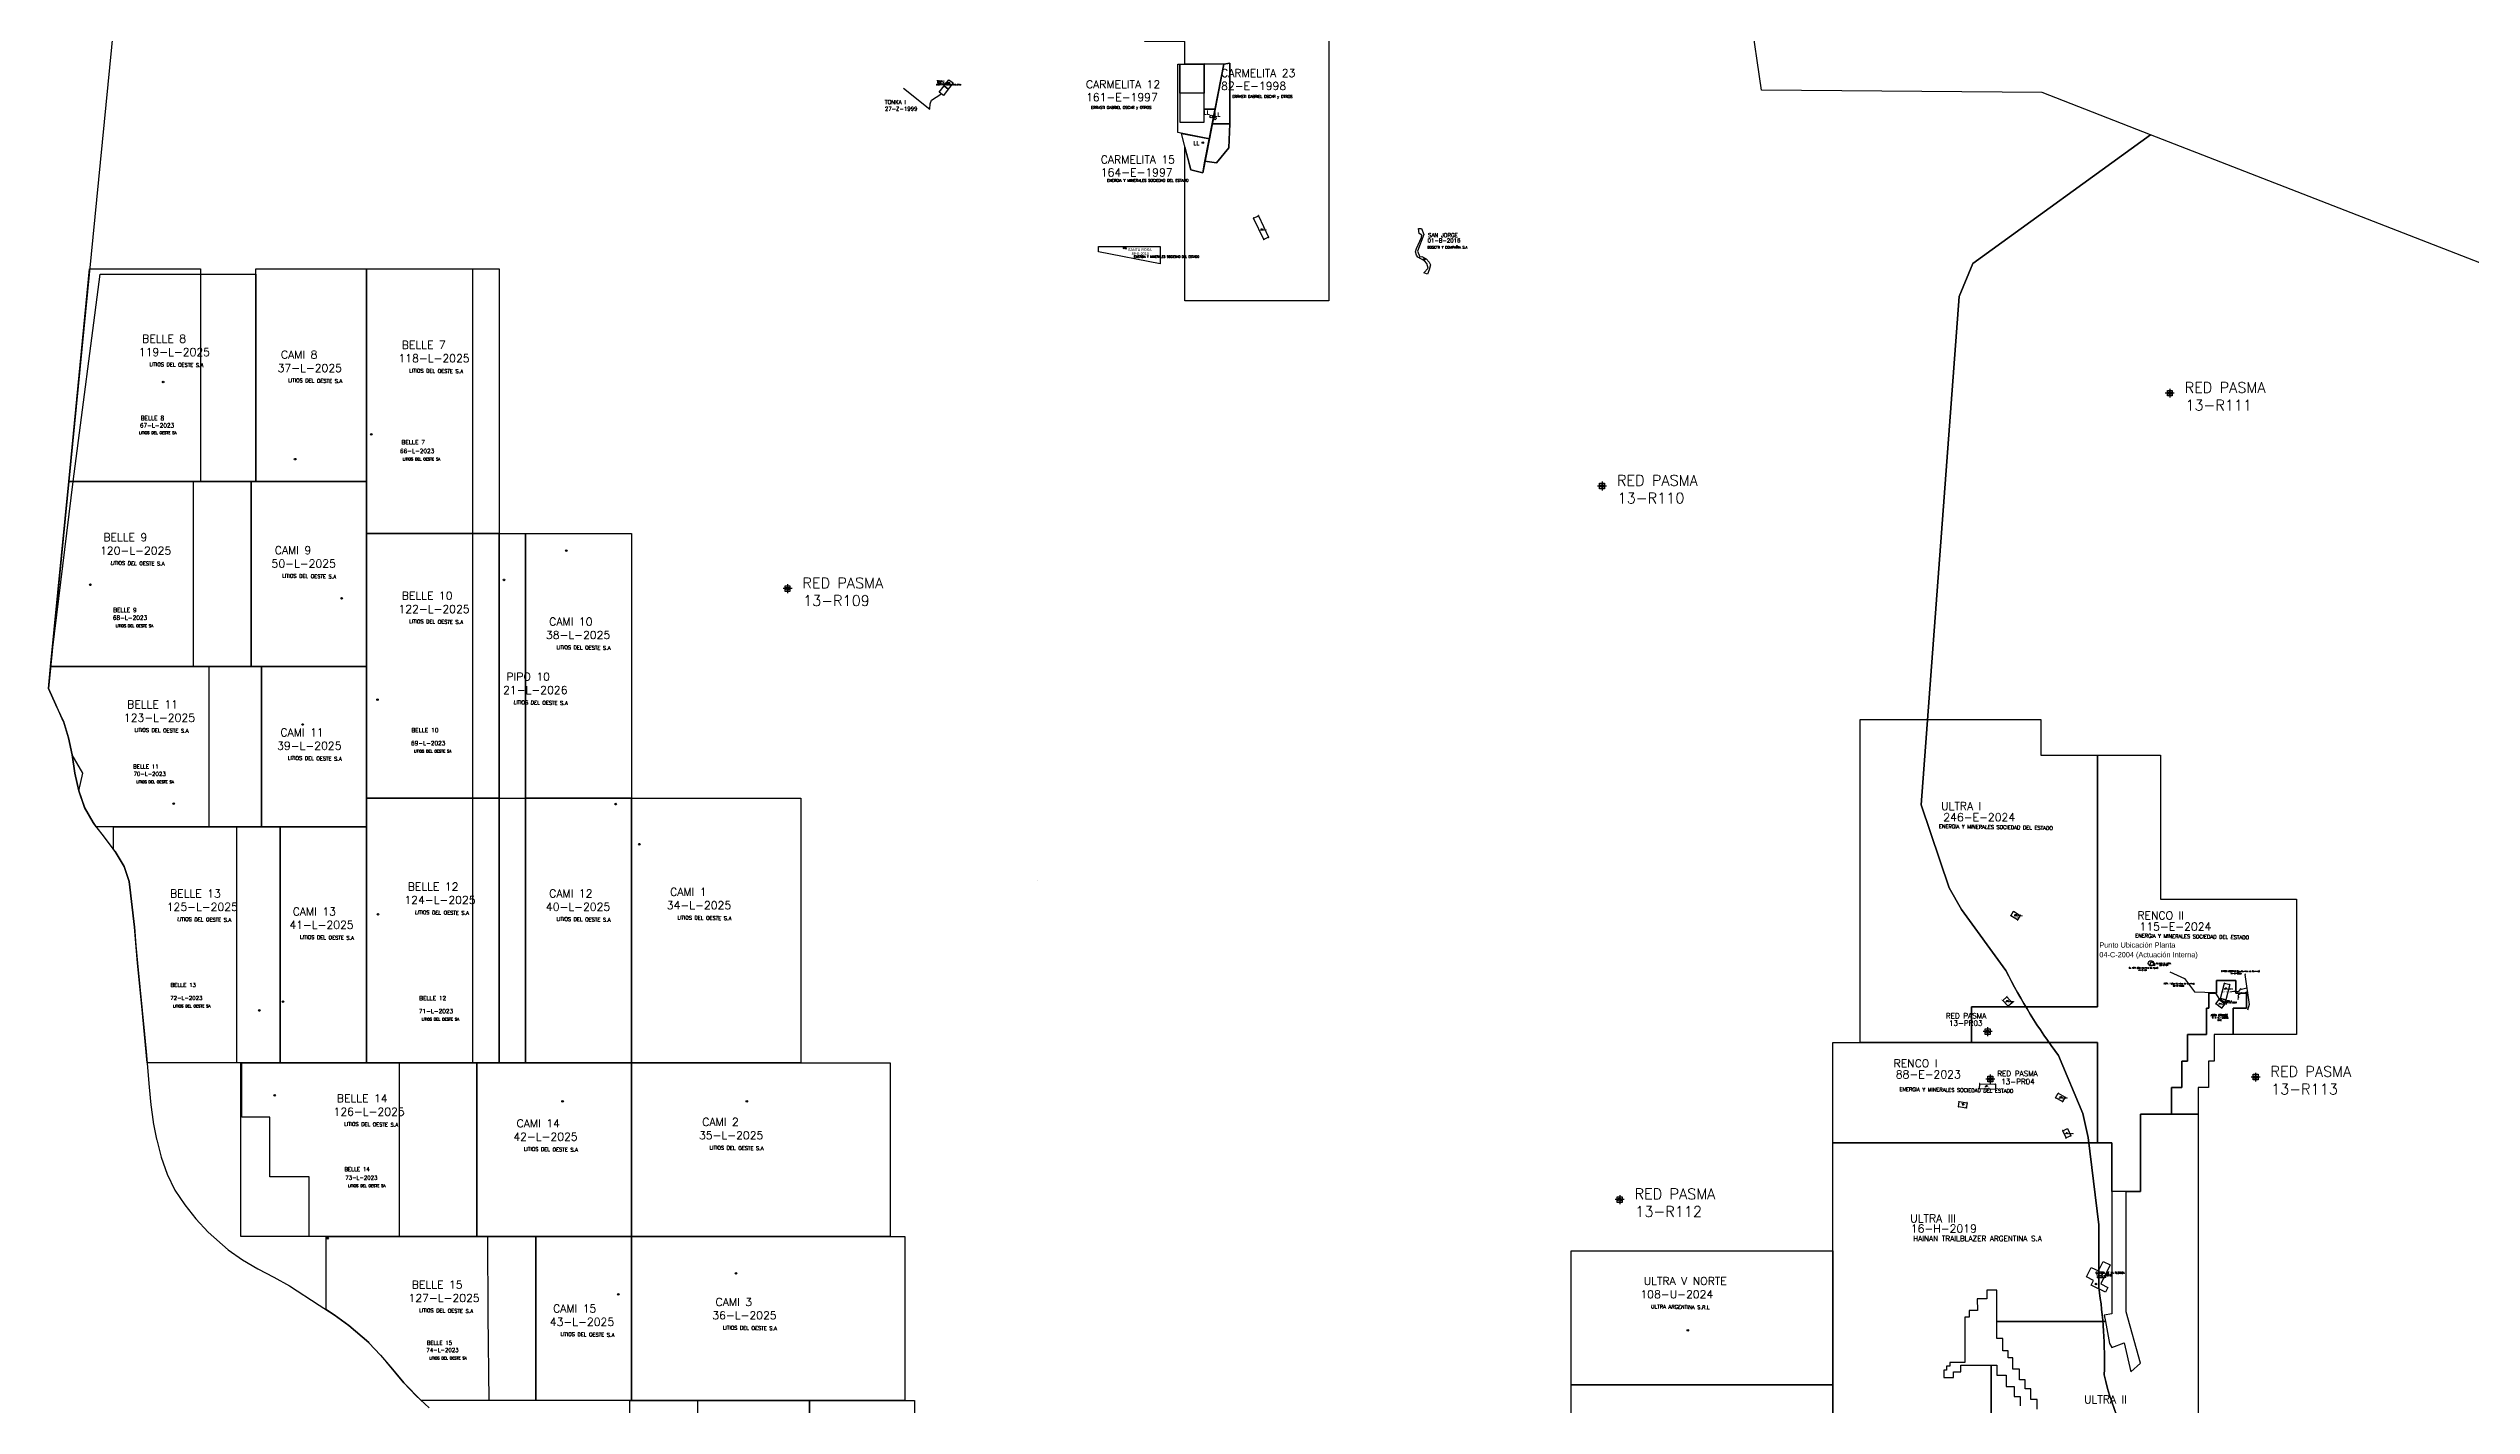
# Model space of a CAD drawing. Header units: metres. Extents: x -4406421 to 6012633, y 6449185 to 13337258.
# Drawn here: x 3395350 to 3486845, y 6500310 to 6551581 of the extents above; entities that cross this region are included whole.
import ezdxf

# ---------------------------------------------------------------- set-up
doc = ezdxf.new("R2010")
doc.units = ezdxf.units.M
doc.header["$LTSCALE"] = 20
doc.header["$MEASUREMENT"] = 0
doc.header["$PDMODE"] = 66
doc.header["$PDSIZE"] = 1
doc.linetypes.add('ACAD_ISO14W100', pattern=[25.5, 12, -3, 0.5, -3, 0.5, -3, 0.5, -3])
doc.layers.get('0').update_dxf_attribs({"linetype": 'CONTINUOUS'})
for name, color, linetype in [('BLOQUE-PASMA', 40, 'CONTINUOUS'), ('CANTERAS', 6, 'CONTINUOUS'), ('CATEOS', 7, 'CONTINUOUS'), ('LIMDEP', 9, 'CONTINUOUS'), ('MANIFEST', 1, 'CONTINUOUS'), ('MANIFEST-TEMP', 3, 'CONTINUOUS'), ('MINAPASMA', 40, 'CONTINUOUS'), ('MINAS', 76, 'CONTINUOUS'), ('P.A.S.M.A puntos', 241, 'CONTINUOUS'), ('PASMA NOMBRE', 40, 'CONTINUOUS'), ('RELAVES', 140, 'CONTINUOUS'), ('SERVIDUMBRE', 44, 'CONTINUOUS')]:
    doc.layers.add(name, color=color, linetype=linetype)
doc.layers.add('DEMASIA', color=7, linetype='CONTINUOUS', true_color=0xdefd91)
doc.layers.add('TITULARES', color=7, linetype='CONTINUOUS', true_color=0x04fbc6)
doc.styles.add('ROMANS', font='romans.shx', dxfattribs={"oblique": 1.17516e-08, "height": 3})

# ---------------------------------------------------------------- blocks, each defined once
blk = doc.blocks.new('E')
for p, q in [((5.012625, 4.988375), (-5.012625, 4.988375)), ((-5.012625, 4.988375), (-5.012625, -4.988375)), ((5.012625, -4.988375), (5.012625, 4.988375)), ((-5.012625, -4.988375), (5.012625, -4.988375))]:
    blk.add_line(p, q)
blk = doc.blocks.new('N')
for p, q in [((-6, 6), (6, -6)), ((6, 6), (-6, -6)), ((5, 5), (-5, 5)), ((-5, 5), (-5, -5)), ((5, -5), (5, 5)), ((-5, -5), (5, -5))]:
    blk.add_line(p, q)
blk.add_circle((0, 0), 5)
blk = doc.blocks.new('R')
for p, q in [((5.012625, 4.988375), (-5.012625, -4.988375)), ((-5.012625, 4.988375), (5.012625, -4.988375))]:
    blk.add_line(p, q)
blk.add_circle((0.038965, 0.008995), 5)

msp = doc.modelspace()

# ---------------------------------------------------------------- linework, layer by layer
at = {"layer": 'CANTERAS', "ltscale": 100}
msp.add_lwpolyline([(3447282, 6543105), (3447442, 6543281), (3447400, 6543458), (3447308, 6543554), (3447051, 6543698), (3447001, 6543772), (3446974, 6543900), (3447007, 6544026), (3447198, 6544441), (3447203, 6544525), (3447110, 6544593), (3447083, 6544772), (3447190, 6544784), (3447287, 6544557), (3447039, 6543925), (3447134, 6543705), (3447211, 6543716), (3447370, 6543633), (3447483, 6543510), (3447538, 6543409), (3447485, 6543221), (3447416, 6543059)], close=True, dxfattribs=at)
msp.add_circle((3447298, 6543609), 33.1, dxfattribs=at)
at = {"layer": 'CATEOS', "color": 0, "ltscale": 100}
for points in [[(3436744, 6558569), (3443694, 6558569), (3443694, 6542040), (3438262, 6542040), (3438262, 6547850), (3438483, 6546992), (3438934, 6546876), (3439020, 6547320), (3439452, 6547255), (3439916, 6547830), (3439955, 6548733), (3439956, 6551028), (3439734, 6550990), (3438985, 6551004), (3438985, 6550990), (3438262, 6550990), (3438262, 6551842), (3436744, 6551842)], [(3407365, 6543255), (3411365, 6543255), (3411365, 6533255), (3407365, 6533255)], [(3407365, 6533255), (3411365, 6533255), (3411365, 6523255), (3407365, 6523255)], [(3395431, 6528225), (3401408, 6528225), (3401408, 6522175), (3397155, 6522175), (3397036, 6522335), (3396707, 6522908), (3396492, 6523538), (3396652, 6524202), (3396250, 6524889), (3396111, 6525531), (3395914, 6526172), (3395632, 6526779), (3395350, 6527397)], [(3463764, 6526234), (3470576, 6526234), (3470576, 6524875), (3472721, 6524875), (3472721, 6515379), (3467963, 6515379), (3467963, 6514028), (3463764, 6514028)], [(3462726, 6514028), (3463764, 6514028), (3463764, 6514028), (3467963, 6514028), (3467963, 6514028), (3472721, 6514028), (3472721, 6510235), (3462726, 6510235)]]:
    msp.add_lwpolyline(points, close=True, dxfattribs=at)
at = {"layer": 'CATEOS', "ltscale": 100}
for points in [[(3396905, 6543255), (3401093, 6543255), (3401093, 6535225), (3396118, 6535225)], [(3396118, 6535225), (3400815, 6535225), (3400815, 6528225), (3395431, 6528225)], [(3472721, 6524875), (3475098, 6524875), (3475098, 6519440), (3480229, 6519440), (3480229, 6514324), (3477838, 6514324), (3477838, 6515324), (3478350, 6515324), (3478350, 6515896), (3477948, 6515896), (3477948, 6516369), (3477211, 6516369), (3477211, 6515896), (3476920, 6515896), (3476920, 6515324), (3476838, 6515324), (3476838, 6514324), (3476121, 6514324), (3476121, 6513324), (3475907, 6513324), (3475907, 6512324), (3475517, 6512324), (3475517, 6511324), (3474348, 6511324), (3474348, 6508394), (3473259, 6508394), (3473259, 6510235), (3472721, 6510235), (3472721, 6514028), (3467963, 6514028), (3467963, 6515379), (3472721, 6515379)], [(3407365, 6513255), (3407365, 6523255), (3413365, 6523255), (3413365, 6513255)], [(3407365, 6523255), (3411365, 6523255), (3411365, 6513255), (3407365, 6513255)], [(3397800, 6522175), (3402456, 6522175), (3402456, 6513255), (3399078, 6513255), (3398874, 6515396), (3398714, 6517029), (3398605, 6518380), (3398398, 6520108), (3398203, 6520672), (3397874, 6521245), (3397800, 6521319)], [(3402620, 6506700), (3402620, 6513255), (3411519, 6513255), (3411519, 6506700)], [(3408594, 6513255), (3408594, 6506700), (3402620, 6506700), (3402620, 6513255)], [(3411926, 6506700), (3411942, 6503731), (3411981, 6500500), (3409428, 6500500), (3408774, 6501164), (3408097, 6501970), (3407892, 6502210), (3407442, 6502683), (3407442, 6502694), (3406686, 6503341), (3406142, 6503736), (3405830, 6503941), (3405830, 6506700)], [(3417300, 6500500), (3424084, 6500500), (3424084, 6491000), (3418627, 6491000), (3417514, 6499796), (3417300, 6499795)]]:
    msp.add_lwpolyline(points, close=True, dxfattribs=at)
for points in [[(3470441, 6500174), (3470441, 6500543), (3470210, 6500543), (3470210, 6500942), (3469990, 6500942), (3469990, 6501277), (3469770, 6501277), (3469770, 6501687), (3469527, 6501687), (3469527, 6502113), (3469354, 6502113), (3469354, 6502373), (3469151, 6502373), (3469151, 6502841), (3468914, 6502841), (3468914, 6503487), (3473019, 6503487), (3473172, 6502659), (3473266, 6502502), (3473733, 6502685), (3473980, 6501584), (3474349, 6501913), (3473803, 6503852), (3473803, 6508394), (3474348, 6508394), (3474348, 6511320), (3476517, 6511320), (3476517, 6492200)], [(3468710, 6498487), (3468710, 6501839), (3468926, 6501839), (3468926, 6501463), (3469267, 6501463), (3469267, 6501027), (3469574, 6501027), (3469574, 6500651), (3469805, 6500651), (3469805, 6500299)]]:
    msp.add_lwpolyline(points, dxfattribs=at)
at = {"layer": 'CATEOS', "color": 0, "ltscale": 100}
msp.add_lwpolyline([(3462726, 6499042), (3462726, 6510235), (3473259, 6510235), (3473259, 6503774), (3472974, 6503727), (3473019, 6503487), (3468914, 6503487), (3468914, 6504673), (3468539, 6504673), (3468539, 6504344), (3468181, 6504344), (3468186, 6503899), (3467879, 6503899), (3467879, 6503645), (3467713, 6503645), (3467713, 6501943), (3467150, 6501943), (3467150, 6501798), (3467023, 6501798), (3467023, 6501643), (3466913, 6501643), (3466913, 6501376), (3467283, 6501376), (3467283, 6501579), (3467561, 6501579), (3467561, 6501839), (3468709, 6501839), (3468709, 6498487)], dxfattribs=at)
at = {"layer": 'DEMASIA', "color": 2, "ltscale": 100}
msp.add_lwpolyline([(3477367, 6515684), (3477561, 6515633), (3477524, 6515489), (3477311, 6515652)], close=True, dxfattribs=at)
at = {"layer": 'DEMASIA', "ltscale": 100}
msp.add_lwpolyline([(3477339, 6515668), (3477540, 6515553), (3477524, 6515489), (3477311, 6515652), (3477339, 6515668)], dxfattribs=at)
msp.add_lwpolyline([(3477367, 6515684), (3477339, 6515668), (3477540, 6515553), (3477561, 6515633)], close=True, dxfattribs=at)
at = {"layer": 'LIMDEP', "linetype": 'Continuous'}
msp.add_lwpolyline([(3466166, 6598789), (3503020, 6598632), (3533543, 6598159), (3521971, 6567335), (3521698, 6541226), (3521580, 6530094), (3474722, 6548313), (3470629, 6549921), (3460030, 6550008), (3459207, 6555704), (3455822, 6560136), (3454133, 6560162), (3453193, 6572221), (3460671, 6577573), (3462672, 6587569), (3468814, 6593786)], close=True, dxfattribs=at)
msp.add_lwpolyline([(3398633, 6560874), (3395350, 6527397), (3395632, 6526779), (3395895, 6526183), (3395914, 6526172), (3396111, 6525542), (3396111, 6525531), (3396250, 6524889), (3396352, 6524202), (3396492, 6523538), (3396707, 6522919), (3396707, 6522908), (3397036, 6522335), (3397142, 6522192), (3397450, 6521785), (3397855, 6521245), (3397874, 6521245), (3398203, 6520672), (3398398, 6520108), (3398605, 6518380), (3398650, 6517693), (3398714, 6517029), (3398977, 6514347), (3399041, 6513683), (3399158, 6512342), (3399212, 6511666), (3399304, 6511024), (3399304, 6511002), (3399434, 6510371), (3399443, 6510349), (3399611, 6509696), (3399836, 6509055), (3400126, 6508448), (3400502, 6507897), (3400915, 6507369), (3401376, 6506863), (3402132, 6506194), (3402677, 6505811), (3403259, 6505472), (3403860, 6505156), (3404452, 6504829), (3405578, 6504108), (3406142, 6503736), (3406686, 6503341), (3407442, 6502694), (3407442, 6502683), (3407892, 6502210), (3408343, 6501682), (3408774, 6501164), (3409234, 6500680), (3409731, 6500219)], dxfattribs=at)
for points in [[(3474740, 6497632, -0.108177), (3472975, 6501476, 0.047006), (3472768, 6504768), (3472771, 6507141), (3472373, 6510433), (3472162, 6511341), (3471244, 6513534, -0.042247), (3469259, 6516744), (3467589, 6519045), (3467121, 6519864), (3466065, 6523010), (3467498, 6542206), (3468018, 6543461), (3474722, 6548313), (3470629, 6549921), (3460030, 6550008), (3459207, 6555704)], [(3521580, 6530094), (3474722, 6548313), (3468018, 6543461), (3467498, 6542206), (3466065, 6523010), (3467121, 6519864), (3467589, 6519045), (3469259, 6516744, 0.042247), (3471244, 6513534), (3472162, 6511341), (3472373, 6510433), (3472771, 6507141), (3472768, 6504768, -0.047006), (3472975, 6501476, 0.108177), (3474740, 6497632, -0.070313)]]:
    msp.add_lwpolyline(points, format="xyb", dxfattribs=at)
at = {"layer": 'LIMDEP', "linetype": 'ACAD_ISO14W100', "ltscale": 100}
msp.add_point((3432693, 6520149), dxfattribs=at)
at = {"layer": 'MANIFEST', "color": 1, "ltscale": 100}
for points in [[(3397302, 6543048), (3403184, 6543048), (3403184, 6535225), (3396285, 6535225)], [(3396285, 6535225), (3403000, 6535225), (3403000, 6528225), (3395432, 6528225)], [(3402650, 6513255), (3411519, 6513255), (3411519, 6506700), (3405200, 6506700), (3405200, 6508950), (3403715, 6508950), (3403715, 6511210), (3402650, 6511210)], [(3452851, 6506154), (3462725, 6506154), (3462725, 6501092), (3452851, 6501092)], [(3418280, 6499185), (3419865, 6499185), (3419865, 6500500), (3424084, 6500500), (3424084, 6491000), (3419000, 6491000), (3419000, 6495245), (3418280, 6495245)]]:
    msp.add_lwpolyline(points, close=True, dxfattribs=at)
at = {"layer": 'MANIFEST', "ltscale": 100}
for points in [[(3403184, 6543255), (3407365, 6543255), (3407365, 6535225), (3403184, 6535225)], [(3407365, 6543255), (3412365, 6543255), (3412365, 6533255), (3407365, 6533255)], [(3403000, 6535225), (3407365, 6535225), (3407365, 6528225), (3403000, 6528225)], [(3407365, 6533255), (3412365, 6533255), (3412365, 6523255), (3407365, 6523255)], [(3412365, 6533255), (3413365, 6533255), (3413365, 6513255), (3412365, 6513255)], [(3413365, 6533255), (3417365, 6533255), (3417365, 6523255), (3413365, 6523255)], [(3395431, 6528225), (3403396, 6528225), (3403396, 6522175), (3397155, 6522175), (3397036, 6522335), (3396707, 6522908), (3396492, 6523538), (3396352, 6524202), (3396250, 6524889), (3396111, 6525531), (3395914, 6526172), (3395632, 6526779), (3395350, 6527397)], [(3403396, 6528225), (3407365, 6528225), (3407365, 6522175), (3403396, 6522175)], [(3407365, 6523255), (3412365, 6523255), (3412365, 6513255), (3407365, 6513255)], [(3413365, 6523255), (3417365, 6523255), (3417365, 6513255), (3413365, 6513255)], [(3397800, 6522175), (3404093, 6522175), (3404093, 6513255), (3399078, 6513255), (3398874, 6515396), (3398714, 6517028), (3398605, 6518380), (3398398, 6520108), (3398203, 6520672), (3397874, 6521245), (3397800, 6521318)], [(3404093, 6522175), (3407365, 6522175), (3407365, 6513255), (3404093, 6513255)], [(3477211, 6516369), (3477948, 6516369), (3477948, 6515896), (3478350, 6515896), (3478350, 6515324), (3477838, 6515324), (3477838, 6514324), (3477121, 6514324), (3477121, 6513324), (3476907, 6513324), (3476907, 6512324), (3476517, 6512324), (3476517, 6511324), (3475517, 6511324), (3475517, 6512324), (3475907, 6512324), (3475907, 6513324), (3476121, 6513324), (3476121, 6514324), (3476838, 6514324), (3476838, 6515324), (3476920, 6515324), (3476920, 6515896), (3477211, 6515896)], [(3411519, 6513255), (3417365, 6513255), (3417365, 6506700), (3411519, 6506700)], [(3405830, 6506700), (3413755, 6506700), (3413755, 6500500), (3409428, 6500500), (3408774, 6501164), (3408097, 6501970), (3407892, 6502210), (3407442, 6502683), (3407442, 6502694), (3406686, 6503341), (3406142, 6503736), (3405830, 6503941)], [(3413755, 6506700), (3417365, 6506700), (3417365, 6500500), (3413755, 6500500)], [(3473026, 6504592), (3472488, 6504857), (3472576, 6505037), (3472307, 6505169), (3472484, 6505528), (3472753, 6505396), (3472930, 6505755), (3473199, 6505622), (3472846, 6504904), (3473115, 6504772)], [(3452851, 6501092), (3462725, 6501092), (3462725, 6496031), (3452851, 6496031)], [(3424084, 6500500), (3428050, 6500500), (3428050, 6491000), (3424084, 6491000)]]:
    msp.add_lwpolyline(points, close=True, dxfattribs=at)
at = {"layer": 'MANIFEST', "color": 3, "ltscale": 100}
msp.add_lwpolyline([(3417365, 6523255), (3423765, 6523255), (3423765, 6513255), (3417365, 6513255)], close=True, dxfattribs=at)
at = {"layer": 'MANIFEST', "ltscale": 100}
for centre in [(3435967, 6544043), (3407539, 6536999), (3404664, 6536063), (3414904, 6532610), (3412548, 6531503), (3406420, 6530810), (3407775, 6526978), (3404950, 6526039), (3400078, 6523049), (3416769, 6523032), (3407795, 6518871), (3404208, 6515570), (3403310, 6515237), (3414762, 6511800), (3405894, 6506629), (3416866, 6504511), (3472666, 6504901)]:
    msp.add_circle(centre, 30, dxfattribs=at)
at = {"layer": 'MANIFEST', "color": 1, "ltscale": 100}
for centre in [(3399680, 6538977), (3396933, 6531318), (3403894, 6512034), (3457251, 6503154)]:
    msp.add_circle(centre, 30, dxfattribs=at)
at = {"layer": 'MANIFEST', "color": 3, "ltscale": 100}
msp.add_circle((3417661, 6521517), 30, dxfattribs=at)
at = {"layer": 'MANIFEST-TEMP', "color": 40, "ltscale": 100}
msp.add_lwpolyline([(3440855, 6545174), (3441036, 6545260), (3441422, 6544447), (3441241, 6544361)], close=True, dxfattribs=at)
at = {"layer": 'MANIFEST-TEMP', "color": 140, "ltscale": 100}
msp.add_lwpolyline([(3474748, 6517072), (3474885, 6517016), (3474877, 6516918), (3474696, 6516952)], close=True, dxfattribs=at)
at = {"layer": 'MANIFEST-TEMP', "color": 4, "ltscale": 100}
msp.add_lwpolyline([(3477520, 6516264), (3477713, 6516213), (3477561, 6515633), (3477524, 6515489), (3477397, 6515324), (3477184, 6515486), (3477311, 6515652), (3477367, 6515684)], close=True, dxfattribs=at)
at = {"layer": 'MANIFEST-TEMP', "ltscale": 100}
for points in [[(3417365, 6513255), (3427129, 6513255), (3427129, 6506700), (3417365, 6506700)], [(3417365, 6506700), (3427688, 6506700), (3427688, 6500500), (3417365, 6500500)]]:
    msp.add_lwpolyline(points, close=True, dxfattribs=at)
for centre in [(3421719, 6511807), (3421309, 6505302)]:
    msp.add_circle(centre, 30, dxfattribs=at)
at = {"layer": 'MINAPASMA'}
for p, q in [((3440855, 6545174), (3441036, 6545260)), ((3441241, 6544361), (3440855, 6545174)), ((3440855, 6545174), (3440855, 6545174)), ((3441036, 6545260), (3441422, 6544447)), ((3441422, 6544447), (3441241, 6544361)), ((3469550, 6518985), (3469550, 6518985)), ((3477367, 6515684), (3477520, 6516264)), ((3477520, 6516264), (3477713, 6516213)), ((3477520, 6516264), (3477520, 6516264)), ((3469147, 6515615), (3469147, 6515615)), ((3477184, 6515486), (3477311, 6515652)), ((3477397, 6515324), (3477184, 6515486)), ((3477311, 6515652), (3477524, 6515489)), ((3477311, 6515652), (3477311, 6515652)), ((3477561, 6515633), (3477367, 6515684)), ((3477524, 6515489), (3477397, 6515324)), ((3477713, 6516213), (3477561, 6515633)), ((3467493, 6511794), (3467493, 6511794)), ((3468272, 6512470), (3468272, 6512470)), ((3471239, 6512112), (3471239, 6512112)), ((3471408, 6510691), (3471408, 6510691))]:
    msp.add_line(p, q, dxfattribs=at)
at = {"layer": 'MINAPASMA', "ltscale": 100}
for points in [[(3469446, 6518815), (3469550, 6518985), (3469806, 6518829), (3469702, 6518658)], [(3469147, 6515615), (3469296, 6515751), (3469498, 6515529), (3469348, 6515393)], [(3467471, 6511599), (3467493, 6511794), (3467798, 6511750), (3467766, 6511551)], [(3468272, 6512470), (3468871, 6512453), (3468866, 6512256), (3468266, 6512272)], [(3471141, 6511938), (3471239, 6512112), (3471501, 6511965), (3471403, 6511791)], [(3471408, 6510691), (3471589, 6510776), (3471716, 6510504), (3471535, 6510420)]]:
    msp.add_lwpolyline(points, close=True, dxfattribs=at)
at = {"layer": 'MINAS', "linetype": 'Continuous'}
for points in [[(3439734, 6550990), (3439956, 6551028), (3439956, 6551028), (3439955, 6548733), (3439295, 6548733)], [(3437995, 6550981), (3438075, 6550981), (3438075, 6548793), (3438985, 6548793), (3438985, 6549284), (3439402, 6549284), (3439185, 6548168), (3437995, 6548399)], [(3438075, 6550990), (3438985, 6550990), (3438985, 6549892), (3438075, 6549892)], [(3438985, 6551004), (3439734, 6550990), (3439402, 6549284), (3438985, 6549284)], [(3438127, 6548373), (3439185, 6548168), (3438934, 6546876), (3438483, 6546992)], [(3439295, 6548733), (3439955, 6548733), (3439916, 6547830), (3439452, 6547255), (3439020, 6547320)]]:
    msp.add_lwpolyline(points, close=True, dxfattribs=at)
at = {"layer": 'MINAS', "ltscale": 100}
for points in [[(3429141, 6549803), (3428983, 6549926), (3429167, 6550163), (3429325, 6550040)], [(3429325, 6550040), (3429167, 6550163), (3429351, 6550400), (3429509, 6550277)], [(3435000, 6544098), (3437326, 6544098), (3437326, 6543446), (3435000, 6543892)]]:
    msp.add_lwpolyline(points, close=True, dxfattribs=at)
at = {"layer": 'MINAS', "linetype": 'Continuous'}
for centre, radius in [((3439259, 6549012), 50.7), ((3439400, 6548936), 47.2), ((3438938, 6548020), 30)]:
    msp.add_circle(centre, radius, dxfattribs=at)
at = {"layer": 'MINAS', "ltscale": 100}
msp.add_circle((3435967, 6544043), 29.7, dxfattribs=at)
at = {"layer": 'P.A.S.M.A puntos', "ltscale": 100}
for p, q in [((3475619, 6538557), (3475282, 6538557)), ((3475619, 6538557), (3475282, 6538557)), ((3475451, 6538726), (3475451, 6538389)), ((3475451, 6538726), (3475451, 6538389)), ((3454183, 6535048), (3453845, 6535048)), ((3454183, 6535048), (3453845, 6535048)), ((3454014, 6535217), (3454014, 6534880)), ((3454014, 6535217), (3454014, 6534880)), ((3423426, 6531173), (3423088, 6531173)), ((3423426, 6531173), (3423088, 6531173)), ((3423257, 6531342), (3423257, 6531004)), ((3423257, 6531342), (3423257, 6531004)), ((3478859, 6512718), (3478521, 6512718)), ((3478859, 6512718), (3478521, 6512718)), ((3478690, 6512886), (3478690, 6512549)), ((3478690, 6512886), (3478690, 6512549)), ((3454848, 6508092), (3454510, 6508092)), ((3454848, 6508092), (3454510, 6508092)), ((3454679, 6508261), (3454679, 6507924)), ((3454679, 6508261), (3454679, 6507924))]:
    msp.add_line(p, q, dxfattribs=at)
at = {"layer": 'P.A.S.M.A puntos', "color": 61, "ltscale": 100}
for p, q in [((3468740, 6514438), (3468403, 6514438)), ((3468572, 6514607), (3468572, 6514269)), ((3468843, 6512643), (3468506, 6512643)), ((3468674, 6512811), (3468674, 6512474))]:
    msp.add_line(p, q, dxfattribs=at)
at = {"layer": 'P.A.S.M.A puntos', "ltscale": 100}
for points in [[(3475358, 6538664), (3475543, 6538664), (3475543, 6538451), (3475358, 6538451)], [(3475358, 6538664), (3475543, 6538664), (3475543, 6538451), (3475358, 6538451)], [(3453921, 6535154), (3454107, 6535154), (3454107, 6534942), (3453921, 6534942)], [(3453921, 6535154), (3454107, 6535154), (3454107, 6534942), (3453921, 6534942)], [(3423164, 6531279), (3423350, 6531279), (3423350, 6531067), (3423164, 6531067)], [(3423164, 6531279), (3423350, 6531279), (3423350, 6531067), (3423164, 6531067)], [(3478597, 6512824), (3478783, 6512824), (3478783, 6512612), (3478597, 6512612)], [(3478597, 6512824), (3478783, 6512824), (3478783, 6512612), (3478597, 6512612)], [(3454586, 6508198), (3454772, 6508198), (3454772, 6507986), (3454586, 6507986)], [(3454586, 6508198), (3454772, 6508198), (3454772, 6507986), (3454586, 6507986)]]:
    msp.add_lwpolyline(points, close=True, dxfattribs=at)
at = {"layer": 'P.A.S.M.A puntos', "color": 61, "ltscale": 100}
for points in [[(3468479, 6514544), (3468664, 6514544), (3468664, 6514332), (3468479, 6514332)], [(3468582, 6512749), (3468767, 6512749), (3468767, 6512537), (3468582, 6512537)]]:
    msp.add_lwpolyline(points, close=True, dxfattribs=at)
at = {"layer": 'P.A.S.M.A puntos', "ltscale": 100}
for centre in [(3475451, 6538557), (3475451, 6538557), (3454014, 6535048), (3454014, 6535048), (3423257, 6531173), (3423257, 6531173), (3478690, 6512718), (3478690, 6512718), (3454679, 6508092), (3454679, 6508092)]:
    msp.add_circle(centre, 60, dxfattribs=at)
at = {"layer": 'P.A.S.M.A puntos', "color": 61, "ltscale": 100}
for centre in [(3468571, 6514437), (3468675, 6512643)]:
    msp.add_circle(centre, 60, dxfattribs=at)
at = {"layer": 'RELAVES', "ltscale": 100}
msp.add_circle((3474739, 6517015), 100, dxfattribs=at)
at = {"layer": 'SERVIDUMBRE', "linetype": 'Continuous', "lineweight": 30}
msp.add_lwpolyline([(3427634, 6550079), (3428634, 6549283), (3428640, 6549487), (3428697, 6549623), (3429044, 6549855)], dxfattribs=at)
at = {"layer": 'SERVIDUMBRE', "ltscale": 100}
msp.add_lwpolyline([(3474748, 6517072), (3474885, 6517016), (3474877, 6516918), (3474696, 6516952)], dxfattribs=at)
msp.add_lwpolyline([(3474748, 6517072), (3474885, 6517016), (3474877, 6516918), (3474696, 6516952)], close=True, dxfattribs=at)
at = {"layer": 'SERVIDUMBRE', "lineweight": 30, "ltscale": 100}
for points in [[(3475457, 6516702), (3476008, 6516443), (3476389, 6515945), (3477160, 6515913), (3477335, 6515630)], [(3478309, 6516611), (3478287, 6516589), (3478445, 6515462), (3478391, 6515242)], [(3478357, 6516074), (3478162, 6516030), (3478122, 6516054), (3478043, 6515958), (3478004, 6515941), (3477928, 6515957), (3477870, 6515953), (3477722, 6515930)], [(3478381, 6515906), (3478343, 6515928), (3478277, 6515889), (3478165, 6515899), (3478039, 6515823), (3478024, 6515777), (3478042, 6515734), (3478024, 6515671), (3478033, 6515652)]]:
    msp.add_lwpolyline(points, dxfattribs=at)

# ---------------------------------------------------------------- block references
at = {"layer": 'MINAPASMA'}
for name, p in [('E', (3440855, 6545174)), ('E', (3440855, 6545174)), ('N', (3441036, 6545260)), ('N', (3441241, 6544361)), ('E', (3441422, 6544447)), ('R', (3469446, 6518815)), ('E', (3469550, 6518985)), ('E', (3469550, 6518985)), ('E', (3469702, 6518658)), ('E', (3469806, 6518829)), ('E', (3477520, 6516264)), ('E', (3477520, 6516264)), ('E', (3469147, 6515615)), ('E', (3469147, 6515615)), ('R', (3469296, 6515751)), ('R', (3469348, 6515393)), ('E', (3469498, 6515529)), ('E', (3477184, 6515486)), ('R', (3477311, 6515652)), ('R', (3477311, 6515652)), ('N', (3477367, 6515684)), ('E', (3477524, 6515489)), ('E', (3477561, 6515633)), ('E', (3477713, 6516213)), ('R', (3477397, 6515324)), ('R', (3467493, 6511794)), ('R', (3467493, 6511794)), ('E', (3467798, 6511750)), ('R', (3468266, 6512272)), ('E', (3468272, 6512470)), ('E', (3468272, 6512470)), ('E', (3468866, 6512256)), ('R', (3468871, 6512453)), ('E', (3471141, 6511938)), ('N', (3471239, 6512112)), ('N', (3471239, 6512112)), ('N', (3471403, 6511791)), ('E', (3471501, 6511965)), ('E', (3467471, 6511599)), ('R', (3467766, 6511551)), ('E', (3471589, 6510776)), ('E', (3471408, 6510691)), ('E', (3471408, 6510691)), ('N', (3471535, 6510420)), ('E', (3471716, 6510504))]:
    msp.add_blockref(name, p, dxfattribs=at)

# ---------------------------------------------------------------- texts
at = {"layer": 'BLOQUE-PASMA', "ltscale": 100}
for tag, p, s in [('969-R-1952', (3440956, 6544897), 'RICCIARDELLI MARIA ALEJANDRA'), ('9442-E-1987', (3469573, 6518746), 'ENERGIA Y MINERALES SOCIEDAD DEL ESTADO'), ('9483-E-1988', (3469183, 6515505), 'ENERGIA Y MINERALES SOCIEDAD DEL ESTADO'), ('8112-E-1979', (3477274, 6515425), 'ENERGIA Y MINERALES SOCIEDAD DEL ESTADO'), ('8113-E-1979', (3477419, 6515923), 'ENERGIA Y MINERALES SOCIEDAD DEL ESTADO'), ('8119-E-1979', (3468433, 6512287), 'EMSE'), ('9491-E-1988', (3471253, 6511881), 'ENERGIA Y MINERALES SOCIEDAD DEL ESTADO'), ('8118-E-1979', (3467536, 6511613), 'EMSE'), ('9490-E-1988', (3471483, 6510544), 'ENERGIA Y MINERALES SOCIEDAD DEL ESTADO')]:
    msp.add_attdef(tag, p, s, height=30, dxfattribs=at)
at = {"layer": 'CANTERAS', "linetype": 'Continuous', "style": 'ROMANS', "oblique": 0}
for s, height, p in [('BOSETTI Y COMPAÑIA S.A', 90, (3447424, 6544023)), ('01-B-2016', 150, (3447424, 6544251)), ('SAN JORGE', 150, (3447444, 6544449))]:
    msp.add_text(s, height=height, dxfattribs=at).set_placement(p)
at = {"layer": 'CATEOS', "linetype": 'Continuous', "style": 'ROMANS', "oblique": 0}
for s, height, p in [('67-L-2023', 160, (3398801, 6537258)), ('BELLE 8', 160, (3398833, 6537535)), ('66-L-2023', 160, (3408624, 6536293)), ('BELLE 7', 160, (3408683, 6536626)), ('68-L-2023', 160, (3397781, 6529994)), ('BELLE 9', 160, (3397797, 6530284)), ('69-L-2023', 160, (3409041, 6525255)), ('BELLE 10', 160, (3409054, 6525747)), ('BELLE 11', 150, (3398549, 6524378)), ('70-L-2023', 150, (3398562, 6524097)), ('ULTRA I', 300, (3466817, 6522807)), ('246-E-2024', 300, (3466898, 6522387)), ('RENCO II', 300, (3474226, 6518675)), ('115-E-2024', 300, (3474308, 6518255)), ('BELLE 13', 150, (3399962, 6516123)), ('72-L-2023', 150, (3399949, 6515632)), ('BELLE 12', 160, (3409348, 6515622)), ('71-L-2023', 160, (3409335, 6515131)), ('RENCO I', 300, (3465021, 6513090)), ('88-E-2023', 300, (3465103, 6512670)), ('BELLE 14', 150, (3406522, 6509164)), ('73-L-2023', 150, (3406557, 6508844)), ('ULTRA III', 300, (3465649, 6507230)), ('16-H-2019', 300, (3465672, 6506846)), ('BELLE 15', 150, (3409636, 6502603)), ('74-L-2023', 150, (3409622, 6502333)), ('ULTRA II', 300, (3472212, 6500391))]:
    msp.add_text(s, height=height, dxfattribs=at).set_placement(p)
at = {"layer": 'DEMASIA', "style": 'ROMANS', "oblique": 0}
for s, p in [('27-O-2004', (3477567, 6515508)), ('ABRA I ', (3477573, 6515567))]:
    msp.add_text(s, height=50, dxfattribs=at).set_placement(p)
at = {"layer": 'MANIFEST', "linetype": 'Continuous', "style": 'ROMANS', "oblique": 0}
for s, p in [('119-L-2025', (3398763, 6539959)), ('BELLE 8', (3398888, 6540464)), ('CAMI 8', (3404129, 6539861)), ('BELLE 7', (3408691, 6540229)), ('37-L-2025', (3404003, 6539356)), ('118-L-2025', (3408565, 6539725)), ('120-L-2025', (3397297, 6532457)), ('BELLE 9', (3397422, 6532962)), ('CAMI 9', (3403897, 6532475)), ('50-L-2025', (3403772, 6531970)), ('BELLE 10', (3408691, 6530757)), ('122-L-2025', (3408565, 6530252)), ('CAMI 10', (3414258, 6529777)), ('38-L-2025', (3414133, 6529272)), ('21-L-2026', (3412517, 6527192)), ('PIPO 10', (3412642, 6527697)), ('123-L-2025', (3398198, 6526145)), ('BELLE 11', (3398323, 6526649)), ('CAMI 11', (3404109, 6525591)), ('39-L-2025', (3403984, 6525086)), ('BELLE 12', (3408915, 6519765)), ('125-L-2025', (3399815, 6518999)), ('BELLE 13', (3399941, 6519503)), ('CAMI 13', (3404571, 6518825)), ('124-L-2025', (3408790, 6519260)), ('40-L-2025', (3414133, 6519003)), ('CAMI 12', (3414258, 6519508)), ('34-L-2025', (3418699, 6519060)), ('CAMI 1', (3418824, 6519565)), ('41-L-2025', (3404445, 6518320)), ('BELLE 14', (3406239, 6511766)), ('126-L-2025', (3406114, 6511261)), ('CAMI 14', (3413028, 6510822)), ('CAMI 2', (3420038, 6510874)), ('42-L-2025', (3412903, 6510317)), ('35-L-2025', (3419913, 6510370)), ('127-L-2025', (3408945, 6504223)), ('BELLE 15', (3409070, 6504727)), ('CAMI 3', (3420541, 6504073)), ('108-U-2024', (3455460, 6504362)), ('ULTRA V NORTE', (3455585, 6504867)), ('43-L-2025', (3414280, 6503321)), ('CAMI 15', (3414405, 6503826)), ('36-L-2025', (3420416, 6503568))]:
    msp.add_text(s, height=300, dxfattribs=at).set_placement(p)
at = {"layer": 'MANIFEST', "style": 'ROMANS', "oblique": 0}
for s, p in [('ABRA GRANDE', (3477001, 6515024)), ('111-E-2006', (3477025, 6514929)), ('CUESTA DE LA FLORIDA', (3472655, 6505292)), ('14-E-2019', (3472679, 6505197))]:
    msp.add_text(s, height=70, dxfattribs=at).set_placement(p)
at = {"layer": 'MINAPASMA'}
for s, p in [('G               ', (3440877, 6545153)), ('H               ', (3441017, 6545213)), ('F               ', (3441249, 6544378)), ('E               ', (3441384, 6544447)), ('A9              ', (3469466, 6518815)), ('A11             ', (3469530, 6518938)), ('A6              ', (3469672, 6518625)), ('A8              ', (3469804, 6518842)), ('N', (3477533, 6516227)), ('C9              ', (3469080, 6515615)), ('C8              ', (3469296, 6515765)), ('C16', (3469373, 6515358)), ('C11             ', (3469515, 6515529)), ('G               ', (3477209, 6515480)), ('C               ', (3477312, 6515609)), ('C               ', (3477390, 6515684)), ('F               ', (3477390, 6515339)), ('D               ', (3477484, 6515474)), ('B', (3477536, 6515650)), ('M', (3477678, 6516187)), ('E3              ', (3467517, 6511750)), ('E12             ', (3467725, 6511724)), ('F               ', (3468284, 6512281)), ('E               ', (3468289, 6512428)), ('D               ', (3468831, 6512267)), ('C               ', (3468840, 6512413)), ('B6              ', (3471165, 6511938)), ('B5              ', (3471236, 6512062)), ('B8              ', (3471368, 6511820)), ('B7              ', (3471439, 6511942)), ('E4              ', (3467491, 6511599)), ('E9              ', (3467717, 6511569)), ('D9              ', (3471433, 6510666)), ('D11             ', (3471532, 6510448)), ('D8              ', (3471551, 6510722)), ('D10             ', (3471644, 6510501))]:
    msp.add_text(s, height=25, dxfattribs=at).set_placement(p)
at = {"layer": 'MINAPASMA', "color": 140, "style": 'ROMANS', "oblique": 0}
for s, p in [('PLANTA EL ABRA', (3474938, 6516987)), ('23-C-04', (3475060, 6516922))]:
    msp.add_text(s, height=50, dxfattribs=at).set_placement(p)
at = {"layer": 'MINAS', "linetype": 'Continuous', "style": 'ROMANS', "oblique": 0}
for s, height, p in [('ENERGIA Y MINERALES SOCIEDAD DEL ESTADO', 30, (3428882, 6550195)), ('TONKA I', 50, (3428898, 6550314)), ('7405-E-1978', 50, (3428898, 6550243)), ('CARMELITA 12', 300, (3434526, 6550074)), ('CARMELITA 23', 300, (3439630, 6550500)), ('82-E-1998', 300, (3439630, 6550014)), ('161-E-1997', 300, (3434526, 6549588)), ('ERRASTI GABRIEL OSCAR y OTROS', 100, (3434719, 6549303)), ('LL', 150, (3438974, 6549082)), ('ERRASTI GABRIEL OSCAR y OTROS', 100, (3440049, 6549714)), ('LL', 150, (3439383, 6549008)), ('CARMELITA 15', 300, (3435085, 6547232)), ('LL', 150, (3438588, 6547928)), ('LL', 150, (3438588, 6547928)), ('164-E-1997', 300, (3435085, 6546747)), ('ENERGIA Y MINERALES SOCIEDAD DEL ESTADO', 100, (3435325, 6546547)), ('LL', 50, (3435993, 6544012))]:
    msp.add_text(s, height=height, dxfattribs=at).set_placement(p)
at = {"layer": 'MINAS'}
for s, p in [('SANTA ROSA', (3436115, 6543925)), ('89-E-2010', (3436251, 6543778))]:
    msp.add_text(s, height=100, dxfattribs=at).set_placement(p)
at = {"layer": 'P.A.S.M.A puntos', "linetype": 'Continuous', "style": 'ROMANS', "oblique": 0}
for s, p in [('RED PASMA', (3476012, 6538571)), ('RED PASMA', (3476012, 6538571)), ('13-R111', (3476038, 6537905)), ('13-R111', (3476038, 6537905)), ('RED PASMA', (3454576, 6535062)), ('RED PASMA', (3454576, 6535062)), ('13-R110', (3454602, 6534395)), ('13-R110', (3454602, 6534395)), ('RED PASMA', (3423818, 6531186)), ('RED PASMA', (3423818, 6531186)), ('13-R109', (3423844, 6530520)), ('13-R109', (3423844, 6530520)), ('RED PASMA', (3479251, 6512731)), ('RED PASMA', (3479251, 6512731)), ('13-R113', (3479277, 6512065)), ('13-R113', (3479277, 6512065)), ('RED PASMA', (3455240, 6508106)), ('RED PASMA', (3455240, 6508106)), ('13-R112', (3455266, 6507439)), ('13-R112', (3455266, 6507439))]:
    msp.add_text(s, height=400, dxfattribs=at).set_placement(p)
at = {"layer": 'P.A.S.M.A puntos', "color": 61, "linetype": 'Continuous', "style": 'ROMANS', "oblique": 0}
for s, p in [('RED PASMA', (3466995, 6514934)), ('13-PR03', (3467111, 6514659)), ('RED PASMA', (3468937, 6512753)), ('13-PR04', (3469084, 6512448))]:
    msp.add_text(s, height=200, dxfattribs=at).set_placement(p)
at = {"layer": 'PASMA NOMBRE', "color": 160, "linetype": 'Continuous', "style": 'ROMANS'}
for s, p in [('RICCIARDELLI MARIA ALEJANDRA', (3441116, 6544714)), ('SANTA MARIA', (3441133, 6544757)), ('969-R-1952', (3441133, 6544735)), ('ENERGIA Y MINERALES SOCIEDAD DEL ESTADO', (3469577, 6518806)), ('9442-E-1987', (3469583, 6518829)), ('EL ARBOLITO', (3469586, 6518850)), ('ENERGIA Y MINERALES SOCIEDAD DEL ESTADO', (3469254, 6515559)), ('SAN ANTONIO', (3469270, 6515607)), ('9483-E-1988', (3469273, 6515580)), ('8112-E-1979', (3477300, 6515491)), ('ENERGIA Y MINERALES SOCIEDAD DEL ESTADO', (3477303, 6515470)), (' ABRA I', (3477302, 6515506)), ('ENERGIA Y MINERALES SOCIEDAD DEL ESTADO', (3477508, 6516039)), ('8113-E-1979', (3477518, 6516062)), ('EL ABRA II', (3477543, 6516086)), ('ESPINILLO I', (3467596, 6511711)), ('8118-E-1979', (3467596, 6511678)), ('EMSE', (3468474, 6512349)), ('8119-E-1979', (3468488, 6512370)), ('ESPINILLO II', (3468489, 6512396)), ('ENERGIA Y MINERALES SOCIEDAD DEL ESTADO', (3471268, 6511926)), ('9491-E-1988', (3471294, 6511947)), ('LA NEGRA', (3471303, 6511971)), ('EMSE', (3467621, 6511661)), ('ENERGIA Y MINERALES SOCIEDAD DEL ESTADO', (3471493, 6510579)), ('9490-E-1988', (3471518, 6510597)), ('MARTA', (3471534, 6510621))]:
    msp.add_text(s, height=10, dxfattribs=at).set_placement(p)
at = {"layer": 'RELAVES'}
for s, p in [('04-C-2004 (Actuación Interna)', (3472792, 6517244)), ('Punto Ubicación Planta', (3472792, 6517610))]:
    msp.add_text(s, height=200, dxfattribs=at).set_placement(p)
at = {"layer": 'SERVIDUMBRE', "linetype": 'Continuous', "style": 'ROMANS', "oblique": 0}
for s, p in [('TONKA I', (3426931, 6549481)), ('27-Z-1999', (3426931, 6549227))]:
    msp.add_text(s, height=150, dxfattribs=at).set_placement(p)
at = {"layer": 'SERVIDUMBRE', "color": 44, "style": 'ROMANS', "oblique": 0}
for s, p in [('EL ABRA (Servidumbre de Agua)', (3473909, 6516820)), ('44-C-04', (3474257, 6516737)), ('ABRA  I (Servidumbre de Camino)', (3475220, 6516226)), ('CATEO LIBERTAD (Servidumbre de Camino)', (3477395, 6516694)), ('11-O-2006', (3477743, 6516611)), ('20-O-2005', (3475568, 6516143))]:
    msp.add_text(s, height=50, dxfattribs=at).set_placement(p)
at = {"layer": 'TITULARES', "color": 160, "linetype": 'Continuous', "style": 'ROMANS'}
for s, height, p in [('ENERGIA Y MINERALES SOCIEDAD DEL ESTADO', 80, (3436338, 6543673)), ('EMSE', 40, (3477260, 6514850)), ('HAINAN TRAILBLAZER ARGENTINA S.A', 200, (3465761, 6506522)), ('ECOGOLD SA', 40, (3472699, 6505130))]:
    msp.add_text(s, height=height, dxfattribs=at).set_placement(p)
at = {"layer": 'TITULARES', "color": 5, "style": 'ROMANS'}
for s, p in [('LITIOS DEL OESTE S.A', (3399163, 6539578)), ('LITIOS DEL OESTE S.A', (3408966, 6539343)), ('LITIOS DEL OESTE S.A', (3404404, 6538974)), ('LITIOS DEL OESTE S.A', (3397698, 6532076)), ('LITIOS DEL OESTE S.A', (3404172, 6531589)), ('LITIOS DEL OESTE S.A', (3408966, 6529871)), ('LITIOS DEL OESTE S.A', (3414534, 6528891)), ('LITIOS DEL OESTE S.A', (3412917, 6526811)), ('LITIOS DEL OESTE S.A', (3398598, 6525763)), ('LITIOS DEL OESTE S.A', (3404384, 6524705)), ('ENERGIA Y MINERALES SOCIEDAD DEL ESTADO', (3466733, 6522126)), ('LITIOS DEL OESTE S.A', (3409190, 6518879)), ('LITIOS DEL OESTE S.A', (3400216, 6518617)), ('LITIOS DEL OESTE S.A', (3414534, 6518622)), ('LITIOS DEL OESTE S.A', (3419099, 6518678)), ('ENERGIA Y MINERALES SOCIEDAD DEL ESTADO', (3474143, 6517995)), ('LITIOS DEL OESTE S.A', (3404846, 6517938)), ('ENERGIA Y MINERALES SOCIEDAD DEL ESTADO ', (3465242, 6512193)), ('LITIOS DEL OESTE S.A', (3406514, 6510880)), ('LITIOS DEL OESTE S.A', (3413303, 6509935)), ('LITIOS DEL OESTE S.A', (3420314, 6509988)), ('LITIOS DEL OESTE S.A', (3409346, 6503841)), ('ULTRA ARGENTINA S.R.L', (3455861, 6503981)), ('LITIOS DEL OESTE S.A', (3414680, 6502940)), ('LITIOS DEL OESTE S.A', (3420816, 6503187))]:
    msp.add_text(s, height=140, rotation=359.0809, dxfattribs=at).set_placement(p)
at = {"layer": 'TITULARES', "color": 5, "linetype": 'Continuous', "style": 'ROMANS', "oblique": 0}
for p in [(3398775, 6537014), (3408732, 6536015), (3397889, 6529717), (3409149, 6524978), (3398669, 6523819), (3400056, 6515354), (3409442, 6514853), (3406664, 6508566), (3409730, 6502055)]:
    msp.add_text('LITIOS DEL OESTE SA', height=100, dxfattribs=at).set_placement(p)

doc.saveas('drawing.dxf')
